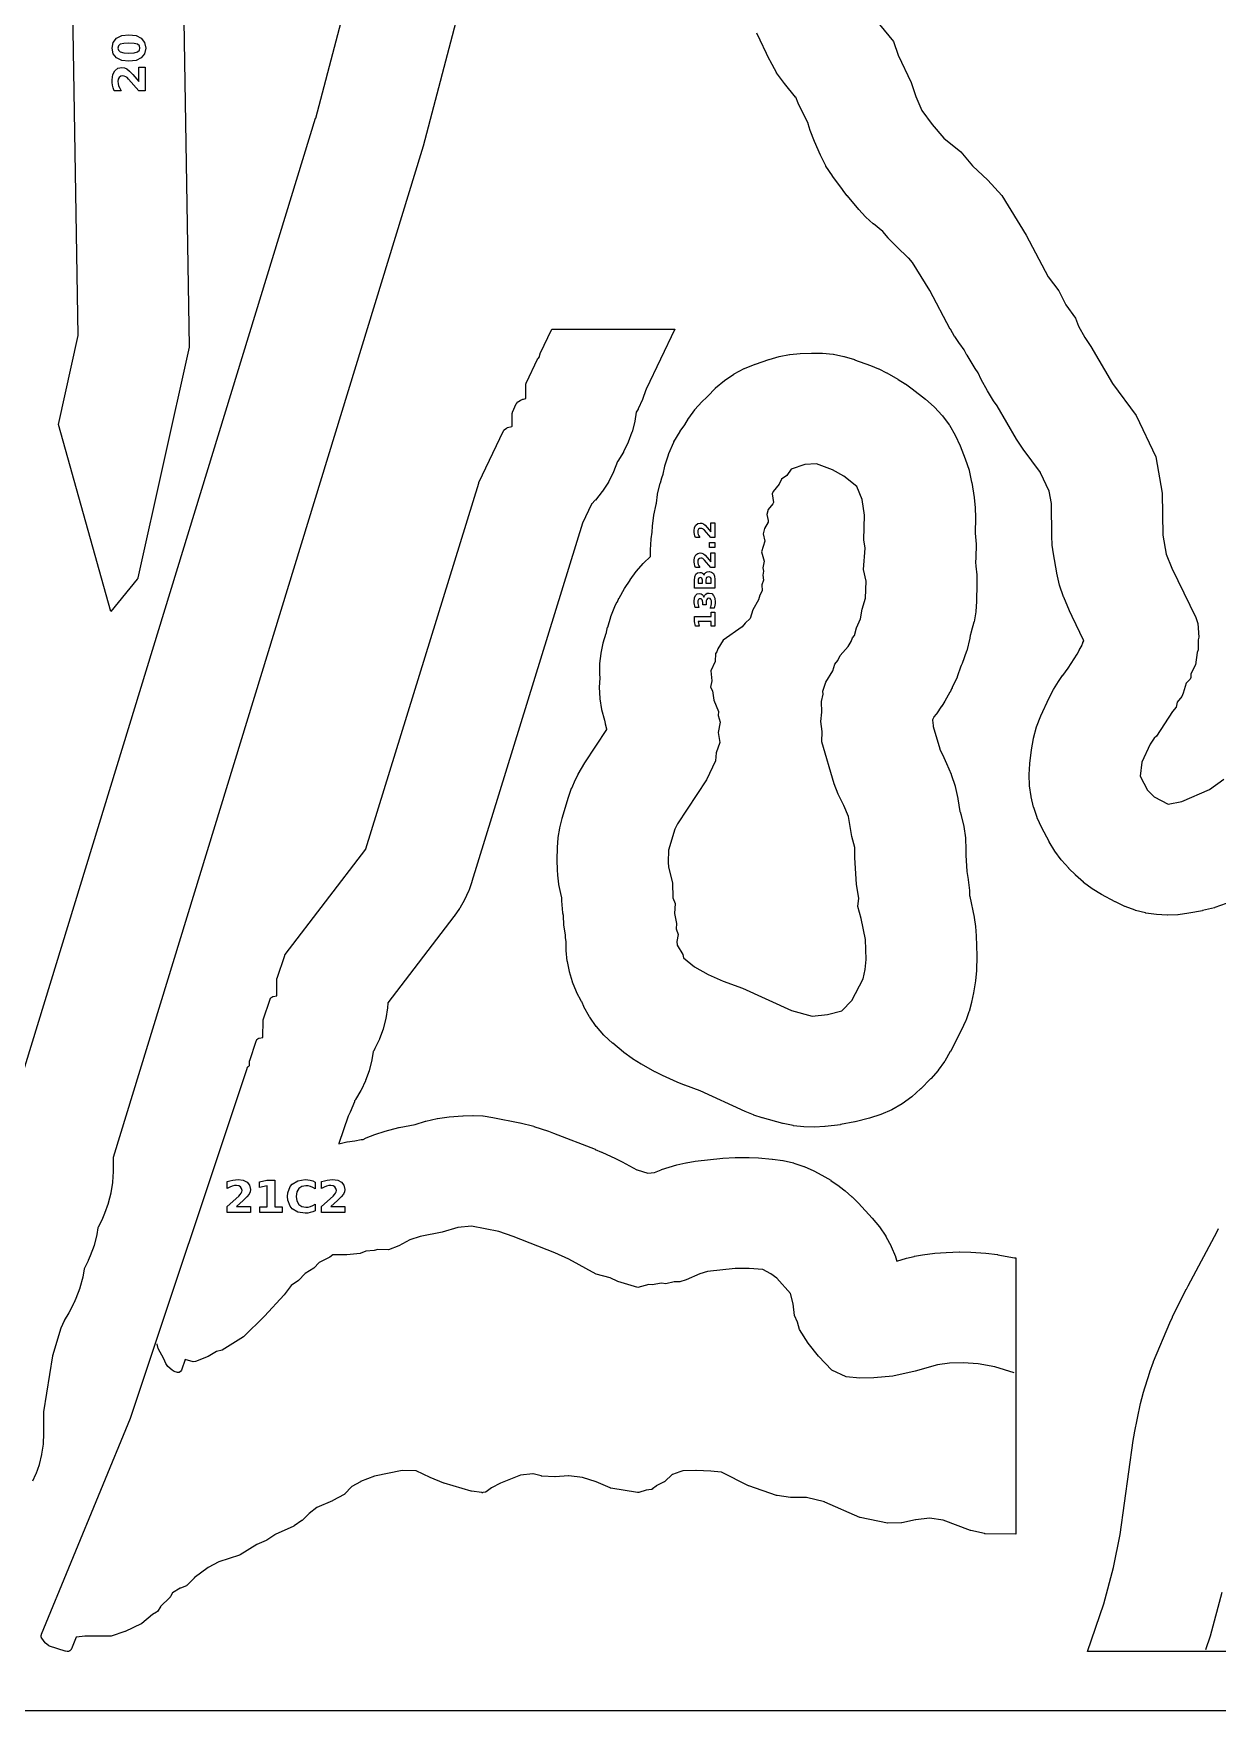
# Model space of a CAD drawing. Header units: millimetres. Extents: x 0 to 841, y 0 to 594.
# Drawn here: x 414.2 to 627.6, y 0 to 302.2 of the extents above; entities that cross this region are included whole.
import ezdxf

# ---------------------------------------------------------------- set-up
doc = ezdxf.new("R2010")
doc.units = ezdxf.units.MM
for name, color, linetype in [('CUT', 1, 'Continuous'), ('ENGRAVE', 5, 'Continuous'), ('SHEET_EDGE_DO_NOT_CUT', 8, 'Continuous')]:
    doc.layers.add(name, color=color, linetype=linetype)

msp = doc.modelspace()

# ---------------------------------------------------------------- linework, layer by layer
at = {"layer": 'CUT'}
for points in [[(442.3, 245.85), (442.29, 245.79), (442.28, 245.73), (433.04, 204.12), (433.03, 204.07), (433.02, 204.03), (432.99, 203.99), (432.97, 203.95), (432.94, 203.91), (428.16, 198.07), (418.71, 231.75), (422.26, 247.8), (422.26, 247.82), (422.26, 247.83), (418.71, 463.98), (438.62, 469.57), (442.3, 245.85)], [(585.74, 31.86), (585.69, 31.86), (585.64, 31.87), (583.18, 32.44), (583.11, 32.46), (578.2, 34.3), (578.19, 34.3), (578.18, 34.3), (575.73, 34.63), (575.71, 34.64), (575.7, 34.63), (573.23, 34.38), (573.2, 34.37), (570.74, 33.81), (570.69, 33.8), (570.64, 33.79), (568.23, 33.74), (568.17, 33.74), (568.12, 33.75), (563.24, 34.77), (563.19, 34.78), (563.14, 34.8), (556.83, 37.57), (556.82, 37.57), (556.81, 37.58), (553.54, 38.38), (553.52, 38.38), (553.51, 38.38), (550.73, 38.37), (550.69, 38.37), (550.65, 38.37), (548.24, 38.74), (548.19, 38.75), (548.15, 38.76), (543.18, 40.48), (543.12, 40.5), (538.2, 42.94), (538.19, 42.95), (538.18, 42.95), (536.31, 43.1), (536.31, 43.1), (533.65, 43.24), (533.63, 43.24), (531.27, 43.17), (531.26, 43.17), (531.24, 43.17), (530.72, 43.03), (530.7, 43.03), (529.38, 42.54), (529.37, 42.53), (529.36, 42.53), (528.02, 41.29), (527.99, 41.26), (527.95, 41.23), (527.91, 41.21), (526.47, 40.46), (526.46, 40.45), (526.44, 40.44), (525.82, 39.92), (525.78, 39.89), (525.74, 39.86), (525.7, 39.84), (525.65, 39.82), (525.6, 39.81), (525.55, 39.8), (524.7, 39.72), (524.69, 39.72), (524.67, 39.71), (523.34, 39.3), (523.29, 39.28), (523.25, 39.28), (523.2, 39.27), (523.15, 39.27), (523.11, 39.28), (518.28, 40.07), (518.24, 40.07), (518.2, 40.09), (518.16, 40.1), (515.64, 41.2), (515.61, 41.21), (513.2, 41.99), (513.19, 42), (513.18, 42), (510.7, 42.28), (510.69, 42.28), (510.68, 42.28), (508.26, 42.13), (508.2, 42.13), (505.82, 42.25), (505.77, 42.25), (505.72, 42.26), (504.27, 42.64), (504.26, 42.65), (504.25, 42.64), (502.01, 42.38), (502, 42.38), (501.99, 42.38), (498.41, 40.98), (498.39, 40.97), (496.77, 40.15), (496.76, 40.14), (496.75, 40.14), (495.8, 39.43), (495.76, 39.4), (495.71, 39.37), (495.66, 39.36), (495.61, 39.34), (495.22, 39.26), (495.17, 39.25), (495.13, 39.25), (495.09, 39.25), (495.04, 39.26), (493.17, 39.53), (493.11, 39.55), (488.25, 40.97), (488.2, 40.98), (485.73, 41.96), (485.7, 41.98), (483.2, 43.19), (483.19, 43.2), (483.18, 43.2), (480.7, 43.24), (480.69, 43.24), (480.68, 43.24), (475.7, 42.2), (475.69, 42.2), (475.68, 42.2), (473.18, 41.24), (473.15, 41.22), (471.58, 40.34), (471.57, 40.33), (471.56, 40.32), (470.32, 39.02), (470.29, 38.98), (470.25, 38.95), (470.2, 38.93), (468.18, 37.82), (468.14, 37.8), (465.32, 36.57), (465.31, 36.57), (465.29, 36.56), (463.9, 35.52), (463.89, 35.51), (463.89, 35.5), (462.69, 34.29), (462.65, 34.26), (462.61, 34.23), (461.18, 33.28), (461.15, 33.26), (461.12, 33.24), (457.78, 31.69), (457.75, 31.67), (456.26, 30.7), (456.23, 30.68), (456.19, 30.66), (454.48, 29.94), (454.47, 29.94), (454.46, 29.93), (451.48, 28.05), (451.43, 28.02), (451.37, 28), (447.65, 26.77), (447.64, 26.76), (447.63, 26.76), (445.7, 25.77), (445.69, 25.77), (445.68, 25.76), (443.2, 23.88), (443.19, 23.88), (443.18, 23.87), (441.95, 22.61), (441.91, 22.57), (441.87, 22.54), (441.83, 22.52), (441.78, 22.49), (440.71, 22.06), (440.67, 22.04), (439.28, 21.22), (439.27, 21.21), (439.26, 21.2), (438.91, 20.51), (438.88, 20.46), (438.85, 20.42), (438.81, 20.38), (437.13, 18.72), (437.13, 18.71), (437.12, 18.7), (436.55, 17.86), (436.52, 17.82), (436.49, 17.79), (436.45, 17.75), (436.42, 17.73), (436.38, 17.7), (435.7, 17.31), (435.69, 17.31), (435.68, 17.3), (433.76, 15.69), (433.73, 15.66), (433.69, 15.64), (433.65, 15.62), (430.76, 14.25), (430.7, 14.22), (428.22, 13.41), (428.17, 13.4), (428.12, 13.39), (428.07, 13.39), (423.53, 13.42), (423.5, 13.41), (421.95, 13.23), (421.94, 13.23), (421.93, 13.22), (421.05, 11.09), (421.03, 11.05), (421.01, 11.01), (420.98, 10.98), (420.96, 10.94), (420.85, 10.83), (420.81, 10.79), (420.77, 10.76), (420.73, 10.73), (420.69, 10.71), (420.64, 10.69), (420.52, 10.65), (420.47, 10.64), (420.43, 10.63), (420.38, 10.63), (420.33, 10.63), (420.28, 10.63), (419.98, 10.68), (419.92, 10.7), (417.1, 11.6), (417.06, 11.62), (417.02, 11.63), (416.98, 11.66), (416.94, 11.68), (416.41, 12.1), (416.37, 12.13), (416.34, 12.16), (416.31, 12.2), (415.72, 13.02), (415.69, 13.06), (415.67, 13.1), (415.65, 13.15), (415.64, 13.19), (415.63, 13.24), (415.63, 13.28), (415.63, 13.33), (415.63, 13.6), (415.64, 13.64), (415.64, 13.69), (415.66, 13.73), (415.67, 13.77), (431.72, 52.69), (431.72, 52.71), (452.71, 115.72), (452.73, 115.77), (452.75, 115.81), (452.81, 115.92), (452.84, 115.97), (452.87, 116.01), (452.91, 116.05), (452.95, 116.08), (453.12, 116.21), (453.13, 116.22), (453.13, 116.23), (453.17, 117.01), (453.17, 117.06), (453.18, 117.11), (453.19, 117.15), (454.35, 120.65), (454.37, 120.7), (454.39, 120.75), (454.47, 120.87), (454.49, 120.92), (454.53, 120.95), (454.56, 120.99), (454.6, 121.02), (454.67, 121.08), (454.72, 121.11), (454.76, 121.13), (454.81, 121.15), (454.87, 121.17), (455.57, 121.32), (455.58, 121.32), (455.58, 121.33), (455.61, 124.34), (455.61, 124.39), (455.62, 124.45), (455.64, 124.5), (456.88, 128.21), (456.9, 128.25), (456.92, 128.29), (456.94, 128.33), (456.97, 128.37), (457, 128.4), (457.03, 128.43), (457.22, 128.59), (457.26, 128.62), (457.3, 128.64), (457.34, 128.67), (457.39, 128.68), (457.44, 128.7), (458.06, 128.82), (458.08, 128.83), (458.08, 128.84), (458.1, 131.82), (458.1, 131.87), (458.11, 131.93), (458.13, 131.98), (459.5, 136.09), (459.52, 136.14), (459.55, 136.19), (459.58, 136.24), (474.13, 155.26), (474.13, 155.27), (474.14, 155.28), (494.48, 221.23), (494.51, 221.3), (498.95, 230.63), (498.97, 230.67), (498.99, 230.71), (499.02, 230.75), (499.05, 230.78), (499.08, 230.81), (499.47, 231.12), (499.51, 231.14), (499.55, 231.17), (499.59, 231.19), (499.64, 231.21), (500.46, 231.44), (500.47, 231.45), (500.47, 231.46), (500.51, 233.78), (500.52, 233.83), (500.53, 233.88), (500.54, 233.93), (500.56, 233.97), (501.24, 235.48), (501.27, 235.52), (501.3, 235.57), (501.33, 235.61), (501.54, 235.83), (501.58, 235.86), (501.62, 235.9), (501.95, 236.13), (502, 236.15), (502.04, 236.18), (502.42, 236.33), (502.47, 236.35), (502.52, 236.36), (502.95, 236.45), (502.96, 236.45), (502.96, 236.46), (502.98, 238.92), (502.98, 238.97), (502.99, 239.02), (503.04, 239.23), (503.05, 239.29), (503.07, 239.34), (505.07, 243.53), (505.09, 243.58), (505.13, 243.63), (505.16, 243.67), (505.44, 243.95), (505.45, 243.96), (505.45, 243.98), (505.51, 244.42), (505.52, 244.47), (505.54, 244.52), (505.56, 244.56), (507.65, 248.98), (529.79, 248.98), (524.65, 238.15), (524.64, 238.13), (524.64, 238.12), (524.63, 238.08), (524.61, 238.03), (523.99, 236.3), (523.98, 236.26), (523.2, 234.6), (523.18, 234.55), (522.86, 234.02), (522.85, 234.01), (522.85, 233.99), (522.6, 232.38), (522.59, 232.33), (522.11, 230.47), (522.09, 230.42), (521.43, 228.62), (521.41, 228.57), (520.58, 226.84), (520.55, 226.8), (519.55, 225.15), (519.52, 225.11), (519.51, 225.1), (519.5, 225.09), (519.5, 225.08), (518.78, 223.24), (518.76, 223.19), (517.86, 221.43), (517.84, 221.39), (516.77, 219.73), (516.74, 219.69), (515.5, 218.15), (515.47, 218.11), (514.83, 217.46), (514.82, 217.45), (514.82, 217.43), (513.18, 214), (513.17, 213.97), (493.25, 149.39), (493.24, 149.37), (492.66, 147.73), (492.64, 147.69), (491.92, 146.13), (491.9, 146.09), (491.04, 144.59), (491.02, 144.55), (490.03, 143.13), (490.01, 143.11), (478.08, 127.51), (478.07, 127.5), (478.07, 127.48), (478.02, 126.66), (478.02, 126.62), (477.73, 124.74), (477.72, 124.7), (477.25, 122.86), (477.24, 122.81), (476.59, 121.03), (476.57, 120.99), (475.76, 119.28), (475.74, 119.23), (475.48, 118.8), (475.47, 118.79), (475.47, 118.78), (475.23, 117.24), (475.22, 117.19), (474.75, 115.35), (474.74, 115.31), (474.09, 113.53), (474.08, 113.48), (473.26, 111.77), (473.24, 111.73), (472.26, 110.11), (472.24, 110.07), (472.12, 109.91), (472.11, 109.9), (472.11, 109.89), (472.07, 109.77), (472.06, 109.72), (471.32, 107.86), (471.29, 107.82), (470.92, 107.11), (470.92, 107.1), (470.92, 107.09), (469.27, 102.16), (469.27, 102.15), (469.28, 102.15), (470.7, 102.48), (470.75, 102.49), (472.13, 102.65), (472.15, 102.65), (473.28, 102.88), (473.33, 102.89), (473.6, 102.92), (473.61, 102.92), (473.62, 102.92), (474.16, 103.18), (474.2, 103.2), (475.74, 103.79), (475.76, 103.79), (477.59, 104.4), (477.62, 104.41), (480.08, 105.06), (480.11, 105.07), (483.02, 105.64), (483.04, 105.64), (484.88, 106.2), (484.91, 106.21), (486.96, 106.71), (487.02, 106.72), (489.12, 107), (489.14, 107), (491.62, 107.2), (491.64, 107.2), (493.41, 107.26), (493.45, 107.26), (495.21, 107.16), (495.25, 107.15), (497, 106.89), (497.02, 106.89), (501.88, 105.94), (501.92, 105.93), (504.39, 105.28), (504.42, 105.27), (507.02, 104.41), (507.03, 104.4), (507.96, 104.07), (507.97, 104.06), (515.46, 101.14), (515.48, 101.13), (516.61, 100.65), (516.63, 100.64), (519.11, 99.49), (519.13, 99.48), (520.3, 98.89), (520.32, 98.88), (522.97, 97.43), (522.99, 97.42), (523, 97.42), (524.94, 96.83), (524.95, 96.83), (524.96, 96.83), (526.14, 96.96), (526.16, 96.97), (526.16, 96.97), (526.17, 96.97), (527.35, 97.46), (527.39, 97.47), (528.8, 97.94), (528.81, 97.94), (530.18, 98.33), (530.2, 98.34), (531.8, 98.72), (531.84, 98.73), (533.46, 98.98), (533.48, 98.99), (538.47, 99.55), (538.49, 99.55), (540.71, 99.67), (540.74, 99.67), (543.21, 99.67), (543.23, 99.67), (544.88, 99.6), (544.9, 99.6), (547.36, 99.39), (547.39, 99.39), (549.29, 99.13), (549.34, 99.12), (551.2, 98.69), (551.25, 98.67), (553.06, 98.05), (553.1, 98.04), (554.85, 97.24), (554.87, 97.23), (556.3, 96.49), (556.32, 96.48), (557.92, 95.56), (557.96, 95.53), (559.46, 94.47), (559.48, 94.45), (560.51, 93.64), (560.53, 93.63), (561.74, 92.6), (561.77, 92.58), (562.89, 91.45), (562.9, 91.44), (565.38, 88.75), (565.4, 88.73), (566.68, 87.18), (566.71, 87.14), (567.83, 85.49), (567.85, 85.44), (568.79, 83.68), (568.81, 83.64), (569.56, 81.79), (569.58, 81.74), (569.8, 80.99), (569.8, 80.98), (569.81, 80.98), (571.55, 81.49), (571.57, 81.49), (572.97, 81.84), (573.01, 81.85), (574.43, 82.1), (574.45, 82.1), (576.65, 82.4), (576.68, 82.4), (578.71, 82.57), (578.74, 82.57), (581.13, 82.64), (581.16, 82.64), (583.17, 82.6), (583.19, 82.6), (585.86, 82.41), (585.88, 82.41), (588, 82.15), (588.02, 82.14), (591.01, 81.6), (591.03, 81.6), (591.26, 81.55), (591.26, 31.8), (585.74, 31.86)], [(562.28, 106.08), (559.68, 105.59), (559.65, 105.58), (556.9, 105.26), (556.88, 105.26), (555, 105.13), (554.96, 105.13), (553.09, 105.17), (553.05, 105.18), (551.2, 105.4), (551.15, 105.41), (549.32, 105.81), (549.29, 105.82), (545.6, 106.82), (545.58, 106.83), (544.04, 107.32), (544, 107.33), (542.5, 107.94), (542.48, 107.95), (534.41, 111.65), (534.39, 111.66), (531.59, 112.7), (531.57, 112.7), (530.26, 113.24), (530.24, 113.25), (527.6, 114.45), (527.58, 114.45), (526.26, 115.11), (526.24, 115.12), (523.79, 116.46), (523.77, 116.47), (522.16, 117.45), (522.12, 117.48), (520.61, 118.61), (520.59, 118.63), (518.62, 120.26), (518.6, 120.28), (517.08, 121.68), (517.05, 121.72), (515.69, 123.26), (515.66, 123.3), (514.47, 124.98), (514.44, 125.03), (513.44, 126.82), (513.42, 126.87), (513.1, 127.6), (513.09, 127.63), (513, 127.77), (512.99, 127.79), (512.11, 129.47), (512.09, 129.52), (511.38, 131.26), (511.36, 131.31), (510.82, 133.11), (510.81, 133.16), (510.45, 135.01), (510.44, 135.06), (510.25, 136.95), (510.25, 136.97), (510.22, 137.63), (510.22, 137.66), (510.23, 138.55), (510.23, 138.59), (510.14, 139.27), (510.14, 139.31), (510.13, 139.66), (510.13, 139.67), (510.12, 139.68), (510.1, 139.79), (510.1, 139.81), (509.84, 141.51), (509.84, 141.55), (509.73, 143.27), (509.73, 143.29), (509.65, 143.7), (509.64, 143.76), (509.46, 145.91), (509.46, 145.93), (509.44, 146.45), (509.44, 146.46), (509.44, 146.48), (509.25, 147.24), (509.25, 147.26), (508.93, 148.88), (508.92, 148.92), (508.73, 150.57), (508.73, 150.59), (508.67, 151.44), (508.67, 151.46), (508.63, 153.33), (508.63, 153.35), (508.68, 155.49), (508.68, 155.51), (508.8, 157.26), (508.8, 157.31), (509.08, 159.03), (509.08, 159.07), (509.51, 160.78), (509.52, 160.8), (510.66, 164.6), (510.67, 164.62), (511.22, 166.2), (511.24, 166.24), (511.92, 167.77), (511.93, 167.79), (512.39, 168.71), (512.4, 168.74), (513.58, 170.78), (513.59, 170.81), (517.57, 176.83), (517.57, 176.84), (517.57, 176.85), (517.33, 177.76), (517.32, 177.8), (517.25, 178.22), (517.24, 178.23), (517.24, 178.24), (517.2, 178.35), (517.18, 178.4), (516.68, 180.33), (516.67, 180.38), (516.36, 182.36), (516.36, 182.41), (516.26, 184.41), (516.26, 184.46), (516.34, 186.06), (516.34, 186.1), (516.29, 186.78), (516.29, 186.83), (516.32, 188.66), (516.32, 188.71), (516.53, 190.53), (516.54, 190.58), (516.92, 192.38), (516.93, 192.42), (517.47, 194.17), (517.49, 194.22), (517.53, 194.3), (517.53, 194.31), (517.53, 194.33), (517.7, 195.22), (517.72, 195.27), (518.26, 197.13), (518.28, 197.17), (519.01, 198.97), (519.03, 199.01), (519.45, 199.8), (519.46, 199.81), (519.74, 200.45), (519.76, 200.49), (520.75, 202.2), (520.76, 202.22), (521.75, 203.74), (521.76, 203.76), (522.86, 205.3), (522.89, 205.33), (524.12, 206.75), (524.15, 206.78), (525.45, 208), (525.46, 208.01), (525.46, 208.02), (525.42, 209.16), (525.42, 209.21), (525.55, 211.09), (525.55, 211.14), (525.75, 212.34), (525.75, 212.37), (525.77, 213.43), (525.78, 213.48), (526.01, 215.41), (526.02, 215.46), (526.44, 217.37), (526.45, 217.4), (526.5, 217.59), (526.51, 217.62), (526.71, 219.15), (526.72, 219.2), (527.2, 221.21), (527.21, 221.24), (527.48, 222.15), (527.49, 222.18), (527.71, 222.8), (527.71, 222.83), (528.02, 224.29), (528.03, 224.33), (528.59, 226.11), (528.6, 226.14), (528.75, 226.53), (528.76, 226.56), (529.63, 228.59), (529.66, 228.64), (530.75, 230.54), (530.78, 230.59), (531.6, 231.71), (531.62, 231.73), (532.3, 232.88), (532.32, 232.92), (533.41, 234.42), (533.44, 234.46), (534.67, 235.85), (534.7, 235.88), (535.59, 236.7), (535.59, 236.71), (535.6, 236.72), (535.67, 236.81), (535.71, 236.85), (537.13, 238.33), (537.17, 238.37), (538.74, 239.69), (538.78, 239.72), (540.48, 240.87), (540.53, 240.89), (542.34, 241.86), (542.39, 241.88), (544.3, 242.65), (544.33, 242.66), (546.77, 243.5), (546.8, 243.51), (548.6, 244.03), (548.65, 244.04), (550.49, 244.39), (550.53, 244.39), (552.41, 244.56), (552.43, 244.57), (554.46, 244.65), (554.49, 244.65), (556.42, 244.64), (556.46, 244.64), (558.37, 244.44), (558.42, 244.43), (560.3, 244.04), (560.34, 244.03), (562.18, 243.46), (562.21, 243.45), (565.07, 242.4), (565.09, 242.39), (566.55, 241.79), (566.58, 241.78), (567.99, 241.06), (568, 241.06), (570.02, 239.92), (570.04, 239.91), (571.33, 239.12), (571.37, 239.1), (572.6, 238.21), (572.61, 238.2), (574.98, 236.34), (575, 236.32), (576.56, 234.95), (576.6, 234.92), (578, 233.4), (578.03, 233.36), (579.27, 231.7), (579.3, 231.66), (580.35, 229.88), (580.37, 229.84), (581.24, 227.94), (581.25, 227.92), (582.16, 225.59), (582.17, 225.57), (582.85, 223.53), (582.86, 223.48), (583.31, 221.38), (583.32, 221.35), (583.75, 218.59), (583.76, 218.56), (583.95, 216.82), (583.96, 216.77), (584, 215.01), (584, 214.99), (583.93, 212.19), (583.93, 212.16), (584.12, 210.23), (584.12, 210.17), (584.06, 207.83), (584.06, 207.8), (583.98, 206.9), (583.98, 206.89), (583.99, 206.88), (584.09, 206.31), (584.09, 206.27), (584.25, 204.66), (584.25, 204.62), (584.27, 203), (584.27, 202.98), (584.19, 199.92), (584.19, 199.89), (584.05, 198.06), (584.04, 198.01), (583.74, 196.21), (583.73, 196.17), (583.25, 194.39), (583.25, 194.37), (583.05, 193.76), (583.04, 193.73), (582.97, 193.32), (582.97, 193.29), (582.42, 190.99), (582.41, 190.93), (581.59, 188.71), (581.58, 188.69), (581.42, 188.32), (581.41, 188.29), (581.4, 188.26), (581.39, 188.24), (580.72, 186.28), (580.7, 186.23), (579.82, 184.36), (579.8, 184.31), (579.71, 184.16), (579.69, 184.14), (579.43, 183.55), (579.41, 183.51), (578.48, 181.9), (578.47, 181.88), (577.91, 180.99), (577.89, 180.98), (576.95, 179.62), (576.92, 179.59), (576.48, 179.06), (576.48, 179.05), (576.47, 179.04), (576.26, 178.56), (576.25, 178.55), (576.25, 178.54), (576.25, 178.51), (576.25, 178.5), (576.25, 178.49), (576.35, 177.53), (576.35, 177.48), (576.35, 177.39), (576.35, 177.37), (576.35, 177.36), (577.56, 173.29), (577.56, 173.28), (577.59, 173.21), (577.6, 173.19), (578.05, 172.31), (578.06, 172.29), (578.8, 170.69), (578.81, 170.67), (579.6, 168.73), (579.61, 168.71), (580.34, 166.58), (580.36, 166.53), (580.84, 164.34), (580.85, 164.31), (581.21, 162.02), (581.22, 161.99), (581.41, 161.35), (581.42, 161.33), (581.91, 159.35), (581.92, 159.3), (582.2, 157.29), (582.21, 157.24), (582.28, 155.2), (582.28, 155.17), (582.26, 154.18), (582.26, 154.16), (582.45, 151.21), (582.45, 151.18), (582.69, 149.75), (582.7, 149.73), (582.93, 147.77), (582.93, 147.72), (582.95, 146.94), (582.95, 146.92), (582.95, 146.91), (583, 146.71), (583, 146.69), (583.76, 142.96), (583.76, 142.94), (584.02, 141.32), (584.03, 141.28), (584.15, 139.64), (584.15, 139.62), (584.27, 136.02), (584.27, 135.98), (584.18, 133.32), (584.18, 133.28), (584, 131.55), (584, 131.52), (583.65, 129.35), (583.65, 129.33), (583.28, 127.64), (583.28, 127.62), (582.84, 125.96), (582.83, 125.92), (582.25, 124.31), (582.23, 124.26), (581.51, 122.7), (581.5, 122.68), (579.48, 118.76), (579.47, 118.74), (578.47, 117.03), (578.44, 116.98), (577.28, 115.39), (577.25, 115.35), (575.93, 113.87), (575.91, 113.85), (574.14, 112.06), (574.12, 112.04), (572.55, 110.62), (572.51, 110.58), (570.81, 109.35), (570.77, 109.32), (568.94, 108.27), (568.9, 108.25), (566.97, 107.41), (566.92, 107.39), (564.9, 106.75), (564.88, 106.74), (562.31, 106.08), (562.28, 106.08)]]:
    msp.add_lwpolyline(points, close=True, dxfattribs=at)
for points in [[(408.59, 102.65), (465.08, 287), (465.09, 287.01), (505.64, 441.24)], [(499.6, 339.63), (484.43, 281.92), (484.43, 281.91), (484.21, 281.15), (484.21, 281.14), (428.59, 99.65), (428.59, 99.64), (428.59, 99.62), (428.57, 97.15), (428.57, 97.13), (428.46, 95.22), (428.46, 95.18), (428.17, 93.3), (428.16, 93.25), (427.69, 91.42), (427.67, 91.37), (427.03, 89.57), (427.02, 89.55), (426.66, 88.69), (426.65, 88.67), (425.86, 87.02), (425.85, 87), (425.84, 86.97), (425.84, 86.96), (425.66, 85.8), (425.65, 85.75), (425.16, 83.85), (425.14, 83.8), (424.46, 81.95), (424.45, 81.93), (424.08, 81.07), (424.07, 81.04), (423.35, 79.57), (423.35, 79.56), (423.34, 79.55), (423.12, 78.17), (423.11, 78.12), (422.59, 76.19), (422.58, 76.14), (421.86, 74.26), (421.85, 74.24), (421.47, 73.38), (421.46, 73.35), (420.64, 71.7), (420.61, 71.66), (419.74, 70.26), (419.74, 70.25), (419.74, 70.24), (419.17, 68.92), (419.17, 68.89), (417.65, 63.94), (417.64, 63.9), (416.04, 53.83), (416.04, 53.82), (416.04, 53.81), (416.03, 49.92), (416.03, 49.9), (415.94, 48.05), (415.94, 48), (415.67, 46.18), (415.66, 46.14), (415.23, 44.35), (415.22, 44.3), (414.62, 42.56), (414.6, 42.52), (414.06, 41.32)], [(629.16, 145.46), (627.12, 144.7), (627.07, 144.69), (624.95, 144.16), (624.93, 144.15), (622.47, 143.69), (622.45, 143.68), (620.55, 143.41), (620.5, 143.41), (618.6, 143.33), (618.55, 143.33), (616.65, 143.43), (616.6, 143.44), (614.72, 143.73), (614.67, 143.74), (612.83, 144.21), (612.78, 144.23), (610.99, 144.88), (610.95, 144.89), (609.22, 145.72), (609.2, 145.73), (606.72, 147.07), (606.7, 147.08), (605.06, 148.07), (605.02, 148.1), (603.49, 149.24), (603.45, 149.27), (602.04, 150.56), (602.02, 150.58), (600.83, 151.78), (600.81, 151.79), (599.5, 153.25), (599.47, 153.29), (598.32, 154.86), (598.29, 154.9), (597.3, 156.58), (597.28, 156.61), (595.98, 159.08), (595.97, 159.11), (595.15, 160.87), (595.13, 160.92), (594.5, 162.75), (594.48, 162.8), (594.03, 164.68), (594.02, 164.73), (593.76, 166.65), (593.76, 166.7), (593.69, 168.63), (593.69, 168.68), (593.81, 170.63), (593.81, 170.65), (594.09, 173.13), (594.1, 173.15), (594.44, 175.21), (594.45, 175.26), (595.01, 177.26), (595.03, 177.31), (595.8, 179.25), (595.81, 179.27), (597.29, 182.49), (597.3, 182.51), (598.06, 184), (598.08, 184.03), (598.97, 185.45), (598.98, 185.46), (599.71, 186.53), (599.73, 186.55), (600.72, 187.83), (600.73, 187.85), (602.35, 190.37), (602.36, 190.39), (602.74, 191.19), (602.76, 191.23), (603.17, 191.91), (603.18, 191.92), (603.18, 191.93), (603.35, 192.44), (603.37, 192.49), (603.51, 192.79), (603.51, 192.8), (603.51, 192.81), (601.41, 197.14), (601.4, 197.15), (600.94, 198.18), (600.94, 198.19), (599.9, 200.68), (599.89, 200.71), (599.15, 202.79), (599.14, 202.84), (598.64, 204.99), (598.64, 205.02), (598.05, 208.44), (598.05, 208.46), (597.84, 210.02), (597.84, 210.06), (597.76, 211.63), (597.76, 211.65), (597.7, 217.5), (597.7, 217.51), (597.7, 217.52), (597.3, 219.73), (597.29, 219.74), (597.29, 219.75), (595.71, 223.08), (595.71, 223.09), (595.7, 223.1), (592.59, 227.32), (592.58, 227.34), (591.42, 229.11), (591.4, 229.14), (587.93, 235.11), (587.92, 235.12), (587.27, 236.05), (587.26, 236.07), (586.17, 237.83), (586.16, 237.86), (585.05, 239.88), (585.03, 239.91), (584.48, 241.08), (584.48, 241.09), (584.47, 241.1), (583.94, 241.84), (583.93, 241.87), (582.48, 244.27), (582.47, 244.3), (581.99, 245.23), (581.98, 245.24), (581.98, 245.25), (581.16, 246.33), (581.15, 246.35), (580.27, 247.61), (580.25, 247.64), (579.48, 248.96), (579.47, 248.98), (575.75, 255.94), (575.75, 255.95), (572.68, 260.97), (572.68, 260.98), (572.67, 260.99), (571.97, 261.76), (571.95, 261.77), (569.76, 263.84), (569.74, 263.86), (568.29, 265.38), (568.27, 265.4), (567.29, 266.54), (567.28, 266.55), (567.28, 266.56), (565.6, 267.94), (565.58, 267.96), (564.25, 269.16), (564.21, 269.19), (563, 270.51), (562.98, 270.53), (560.91, 272.99), (560.9, 273), (560.09, 274.03), (560.08, 274.04), (558.24, 276.55), (558.23, 276.57), (557.06, 278.35), (557.04, 278.4), (556.07, 280.3), (556.06, 280.32), (554.98, 282.78), (554.97, 282.8), (554.23, 284.74), (554.22, 284.76), (553.83, 285.98), (553.82, 286.01), (552.05, 289.66), (552.04, 289.69), (551.61, 290.75), (551.6, 290.76), (551.59, 290.77), (549.59, 293.21), (549.58, 293.23), (548.17, 295.18), (548.13, 295.23), (546.97, 297.34), (546.96, 297.37), (544.62, 302.31)], [(635.52, 10.62), (604.17, 10.62), (607.14, 19.21), (607.15, 19.22), (608.88, 25.74), (608.88, 25.76), (610.06, 31.72), (610.06, 31.73), (612.41, 48.65), (612.41, 48.66), (612.64, 49.99), (612.65, 50.01), (613.76, 55.33), (613.76, 55.35), (614.23, 57.15), (614.24, 57.17), (615.42, 61), (615.43, 61.02), (616.1, 62.86), (616.11, 62.88), (619.06, 69.87), (619.06, 69.88), (619.53, 70.9), (619.54, 70.92), (622, 75.94), (622.01, 75.95), (622.31, 76.55), (622.32, 76.56), (627.54, 86.33), (627.54, 86.33), (627.82, 86.85)]]:
    msp.add_lwpolyline(points, dxfattribs=at)
at = {"layer": 'ENGRAVE'}
for points in [[(565.04, 305.91), (569.21, 300.82), (570.06, 298.37), (572.44, 293.44), (573.27, 290.87), (574.36, 288.39), (576.21, 285.87), (578.3, 283.39), (581.34, 280.89), (583.46, 278.41), (586.22, 275.81), (588.74, 273.05), (593.12, 265.87), (597.12, 258.39), (599, 255.89), (600.29, 253.37), (602.02, 250.92), (602.57, 249.52), (603.7, 247.47), (604.81, 245.86), (608.7, 239.19), (612.96, 233.39), (616.5, 225.92), (617.68, 219.41), (617.76, 211.84), (618.35, 208.39), (619.4, 205.88), (623.72, 196.98), (624.07, 195.89), (624.27, 193.47), (624.14, 192.96), (624.16, 191.14), (623.93, 190.66), (623.63, 188.46), (622.79, 186.81), (622.79, 186.16), (622.72, 185.89), (621.97, 185.13), (621.46, 183.34), (621.18, 182.73), (620.36, 181.73), (620.18, 180.84), (619.5, 180.07), (616.65, 175.62), (616.21, 175.22), (615.46, 174.14), (613.97, 170.89), (613.68, 168.39), (615, 165.89), (616.21, 164.68), (618.71, 163.33), (621.19, 163.8), (626.21, 165.99), (628.76, 167.86)], [(559.91, 126.12), (561.7, 127.93), (563.74, 131.87), (564.11, 133.57), (564.29, 135.33), (564.16, 138.96), (563.4, 142.71), (562.78, 144.91), (562.98, 146.4), (562.55, 148.89), (562.25, 153.71), (562.28, 155.53), (561.69, 157.49), (561.1, 161.15), (560.29, 163.11), (559.25, 165.14), (558.56, 167), (556.31, 174.61), (556.38, 176.43), (556.11, 178.25), (556.32, 179.95), (556.23, 181.82), (556.57, 183.15), (556.52, 183.72), (557.03, 185.33), (558.31, 187.36), (558.65, 188.56), (559.21, 189.24), (559.61, 190.17), (561.04, 191.74), (561.62, 192.64), (561.82, 193.35), (562.17, 193.77), (562.56, 195.1), (563.26, 196.72), (563.58, 198.51), (564.2, 200.46), (564.28, 203.54), (563.81, 205.65), (564.13, 209.49), (563.9, 210.99), (564, 215.46), (563.56, 218.25), (562.63, 220.6), (560.25, 222.47), (558.21, 223.61), (555.33, 224.67), (553.27, 224.58), (550.8, 223.74), (550.02, 222.61), (549.02, 221.92), (548.65, 221.03), (547.53, 219.67), (547.38, 219.25), (547.57, 217.71), (547.45, 217.45), (546.66, 216.48), (546.38, 215.54), (546.64, 214.46), (546.63, 214.17), (546, 213.04), (545.73, 212.07), (546.03, 210.76), (545.42, 208.83), (545.89, 207.15), (545.66, 205.97), (545.81, 205.37), (545.7, 204.61), (545.78, 203.72), (545.52, 202.85), (545.57, 201.78), (545.14, 200.99), (544.92, 200.15), (543.9, 198.37), (543.42, 196.81), (542.5, 195.98), (541.98, 195.31), (538.55, 192.9), (537.56, 191.36), (537.41, 190.82), (537.14, 190.53), (537.09, 189.07), (536.28, 187.36), (536.5, 185.58), (536.25, 184.42), (536.63, 183.75), (536.86, 182.08), (537.67, 180.06), (537.64, 179.31), (537.96, 178.14), (537.65, 176.29), (537.9, 174.48), (537.29, 172.58), (537.14, 171.14), (535.52, 167.73), (530.29, 159.79), (529.82, 158.85), (528.67, 155.03), (528.62, 152.87), (528.68, 151.99), (529.38, 149.15), (529.45, 146.48), (529.85, 145.42), (529.73, 143.65), (530.09, 141.82), (530.08, 140.86), (530.42, 139.87), (530.2, 138.62), (530.23, 137.93), (531.23, 136.23), (531.37, 135.67), (533.36, 134.02), (535.84, 132.67), (538.5, 131.46), (542.04, 130.16), (550.82, 126.13), (554.54, 125.12), (557.31, 125.45), (559.91, 126.12)], [(590.96, 60.88), (587.47, 61.92), (584.46, 62.46), (581.77, 62.65), (579.35, 62.58), (577.13, 62.28), (573.16, 61.13), (569.09, 60.27), (565.66, 59.93), (563.16, 59.92), (560.69, 60.13), (558.14, 61.34), (555.71, 63.88), (553.84, 66.18), (552.28, 68.68), (551.93, 69.97), (551.38, 71.18), (551.14, 73.28), (550.69, 75.18), (548.19, 77.89), (547.14, 78.71), (545.69, 79.46), (543.21, 79.67), (540.71, 79.67), (535.71, 79.11), (534.32, 78.71), (531.88, 77.59), (530.73, 77.23), (529.67, 77.23), (528.19, 76.88), (527.4, 77), (525.72, 76.71), (525.15, 76.75), (523.12, 76.24), (519.57, 77.34), (518.19, 78), (515.66, 78.63), (510.7, 81.34), (508.2, 82.51), (500.7, 85.43), (498.08, 86.31), (493.19, 87.26), (490.69, 87.06), (487.86, 86.21), (483.94, 85.44), (482.08, 84.82), (480.05, 83.73), (478.22, 83.01), (476.29, 83.11), (475.65, 82.88), (474.13, 82.77), (473.09, 82.36), (470.73, 82.09), (468.19, 82.14), (467.66, 81.7), (465.69, 80.76), (464.73, 79.73), (463.19, 78.75), (461.96, 77.52), (460.69, 76.57), (459.43, 74.93), (455.89, 71.04), (452.07, 67.33), (448.25, 64.93), (447.18, 64.72), (445.69, 63.77), (443.43, 62.89), (443.01, 62.85), (441.57, 63.27), (440.92, 61.33), (440.75, 61.1), (440.51, 60.94), (440.16, 60.89), (439.6, 61.08), (439.2, 61.32), (438.41, 62.02), (438.05, 62.52), (437.73, 63.37), (436.67, 65.25), (436.49, 65.99), (436.49, 66.07)], [(628.38, 21.25), (626.29, 13.37), (625.44, 10.92)]]:
    msp.add_lwpolyline(points, dxfattribs=at)
for points in [[(431.42, 302.03), (432.71, 301.87), (433.66, 301.4), (434.25, 300.65), (434.45, 299.63), (434.25, 298.61), (433.66, 297.85), (432.71, 297.38), (431.42, 297.23), (430.14, 297.38), (429.18, 297.85), (428.59, 298.61), (428.4, 299.63), (428.59, 300.65), (429.18, 301.4), (430.14, 301.87), (431.42, 302.03)], [(431.41, 300.52), (430.48, 300.47), (429.87, 300.32), (429.54, 300.04), (429.42, 299.63), (429.54, 299.22), (429.87, 298.94), (430.48, 298.78), (431.41, 298.73), (432.35, 298.78), (432.97, 298.94), (433.31, 299.22), (433.42, 299.63), (433.31, 300.04), (432.97, 300.32), (432.35, 300.47), (431.41, 300.52)], [(433.23, 293.58), (433.23, 296.15), (434.33, 296.15), (434.33, 291.91), (433.23, 291.91), (431.35, 294.04), (431.09, 294.29), (430.85, 294.46), (430.59, 294.56), (430.33, 294.6), (429.96, 294.53), (429.67, 294.32), (429.49, 294), (429.42, 293.59), (429.46, 293.22), (429.57, 292.82), (429.76, 292.39), (430.02, 291.93), (428.74, 291.93), (428.59, 292.43), (428.49, 292.93), (428.42, 293.42), (428.4, 293.9), (428.51, 294.83), (428.86, 295.53), (429.41, 295.97), (430.14, 296.11), (430.6, 296.05), (431.03, 295.86), (431.51, 295.48), (432.14, 294.83), (433.23, 293.58)], [(536.33, 212.43), (536.33, 214.03), (537.02, 214.03), (537.02, 211.38), (536.33, 211.38), (535.16, 212.71), (535, 212.87), (534.84, 212.98), (534.69, 213.04), (534.52, 213.06), (534.29, 213.02), (534.11, 212.89), (533.99, 212.69), (533.95, 212.43), (533.98, 212.2), (534.05, 211.95), (534.17, 211.68), (534.33, 211.39), (533.53, 211.39), (533.44, 211.71), (533.37, 212.02), (533.33, 212.33), (533.31, 212.63), (533.38, 213.21), (533.6, 213.64), (533.95, 213.92), (534.4, 214.01), (534.69, 213.97), (534.96, 213.85), (535.26, 213.61), (535.65, 213.21), (536.33, 212.43)], [(536.33, 207.05), (536.33, 208.65), (537.02, 208.65), (537.02, 206), (536.33, 206), (535.16, 207.33), (535, 207.49), (534.84, 207.6), (534.69, 207.66), (534.52, 207.68), (534.29, 207.64), (534.11, 207.51), (533.99, 207.31), (533.95, 207.05), (533.98, 206.82), (534.05, 206.57), (534.17, 206.3), (534.33, 206.01), (533.53, 206.01), (533.44, 206.33), (533.37, 206.64), (533.33, 206.95), (533.31, 207.25), (533.38, 207.83), (533.6, 208.27), (533.95, 208.54), (534.4, 208.63), (534.69, 208.59), (534.96, 208.48), (535.26, 208.24), (535.65, 207.83), (536.33, 207.05)], [(536.08, 209.6), (536.08, 210.48), (537.02, 210.48), (537.02, 209.6), (536.08, 209.6)], [(535.07, 204.62), (535.2, 204.89), (535.4, 205.09), (535.66, 205.22), (535.98, 205.26), (536.44, 205.17), (536.76, 204.9), (536.96, 204.45), (537.02, 203.82), (537.02, 202.26), (533.38, 202.26), (533.38, 203.67), (533.44, 204.32), (533.61, 204.77), (533.91, 205.02), (534.34, 205.11), (534.59, 205.08), (534.8, 204.98), (534.96, 204.83), (535.07, 204.62)], [(534.79, 203.72), (534.77, 203.91), (534.69, 204.05), (534.57, 204.14), (534.4, 204.17), (534.24, 204.14), (534.12, 204.05), (534.04, 203.91), (534.02, 203.72), (534.02, 203.2), (534.79, 203.2), (534.79, 203.72)], [(536.38, 203.75), (536.35, 204), (536.26, 204.17), (536.11, 204.28), (535.9, 204.32), (535.7, 204.28), (535.55, 204.18), (535.46, 204), (535.43, 203.75), (535.43, 203.2), (536.38, 203.2), (536.38, 203.75)], [(535.06, 200.65), (535.19, 200.97), (535.39, 201.21), (535.66, 201.35), (535.99, 201.4), (536.47, 201.3), (536.81, 200.98), (537.02, 200.47), (537.09, 199.77), (537.08, 199.49), (537.05, 199.21), (536.99, 198.93), (536.91, 198.65), (536.19, 198.65), (536.3, 198.92), (536.39, 199.18), (536.44, 199.43), (536.45, 199.69), (536.42, 200.02), (536.33, 200.26), (536.17, 200.41), (535.95, 200.46), (535.73, 200.41), (535.58, 200.26), (535.48, 200), (535.45, 199.65), (535.45, 199.28), (534.84, 199.28), (534.84, 199.67), (534.82, 199.98), (534.73, 200.2), (534.59, 200.33), (534.39, 200.37), (534.21, 200.33), (534.07, 200.21), (533.98, 200), (533.95, 199.73), (533.97, 199.5), (534.01, 199.27), (534.07, 199.04), (534.16, 198.81), (533.47, 198.81), (533.4, 199.09), (533.35, 199.36), (533.32, 199.63), (533.31, 199.9), (533.37, 200.52), (533.55, 200.96), (533.84, 201.23), (534.25, 201.31), (534.54, 201.27), (534.77, 201.15), (534.94, 200.94), (535.06, 200.65)], [(536.37, 195.43), (536.37, 196.26), (534.02, 196.26), (534.19, 195.4), (533.55, 195.4), (533.38, 196.25), (533.38, 197.14), (536.37, 197.14), (536.37, 197.98), (537.02, 197.98), (537.02, 195.43), (536.37, 195.43)], [(450.79, 90.84), (453.36, 90.84), (453.36, 89.73), (449.12, 89.73), (449.12, 90.84), (451.25, 92.72), (451.5, 92.97), (451.67, 93.22), (451.77, 93.47), (451.81, 93.73), (451.74, 94.1), (451.53, 94.39), (451.21, 94.58), (450.8, 94.64), (450.43, 94.61), (450.03, 94.49), (449.6, 94.31), (449.14, 94.05), (449.14, 95.33), (449.64, 95.47), (450.14, 95.58), (450.63, 95.65), (451.11, 95.67), (452.04, 95.56), (452.74, 95.21), (453.18, 94.66), (453.32, 93.92), (453.26, 93.46), (453.07, 93.04), (452.69, 92.55), (452.04, 91.93), (450.79, 90.84)], [(454.99, 90.77), (456.32, 90.77), (456.32, 94.54), (454.96, 94.26), (454.96, 95.28), (456.31, 95.57), (457.74, 95.57), (457.74, 90.77), (459.07, 90.77), (459.07, 89.73), (454.99, 89.73), (454.99, 90.77)], [(464.98, 90.05), (464.56, 89.86), (464.12, 89.73), (463.66, 89.65), (463.18, 89.62), (461.87, 89.82), (460.87, 90.43), (460.5, 90.88), (460.07, 91.98), (460.02, 92.64), (460.07, 93.31), (460.5, 94.41), (460.87, 94.86), (461.87, 95.47), (463.18, 95.67), (463.66, 95.64), (464.12, 95.56), (464.56, 95.43), (464.98, 95.24), (464.98, 94.03), (464.57, 94.28), (464.16, 94.45), (463.74, 94.55), (463.3, 94.58), (462.58, 94.45), (462.03, 94.06), (461.69, 93.45), (461.57, 92.64), (461.69, 91.84), (462.03, 91.22), (462.58, 90.84), (463.3, 90.71), (463.74, 90.74), (464.16, 90.84), (464.57, 91.01), (464.98, 91.26), (464.98, 90.05)], [(467.8, 90.84), (470.36, 90.84), (470.36, 89.73), (466.12, 89.73), (466.12, 90.84), (468.25, 92.72), (468.5, 92.97), (468.68, 93.22), (468.78, 93.47), (468.81, 93.73), (468.74, 94.1), (468.54, 94.39), (468.22, 94.58), (467.8, 94.64), (467.44, 94.61), (467.03, 94.49), (466.6, 94.31), (466.14, 94.05), (466.14, 95.33), (466.65, 95.47), (467.14, 95.58), (467.64, 95.65), (468.12, 95.67), (469.05, 95.56), (469.74, 95.21), (470.18, 94.66), (470.32, 93.92), (470.26, 93.46), (470.08, 93.04), (469.7, 92.55), (469.04, 91.93), (467.8, 90.84)]]:
    msp.add_lwpolyline(points, close=True, dxfattribs=at)
at = {"layer": 'SHEET_EDGE_DO_NOT_CUT'}
msp.add_lwpolyline([(0, 0), (841, 0), (841, 594), (0, 594)], close=True, dxfattribs=at)

doc.saveas('drawing.dxf')
